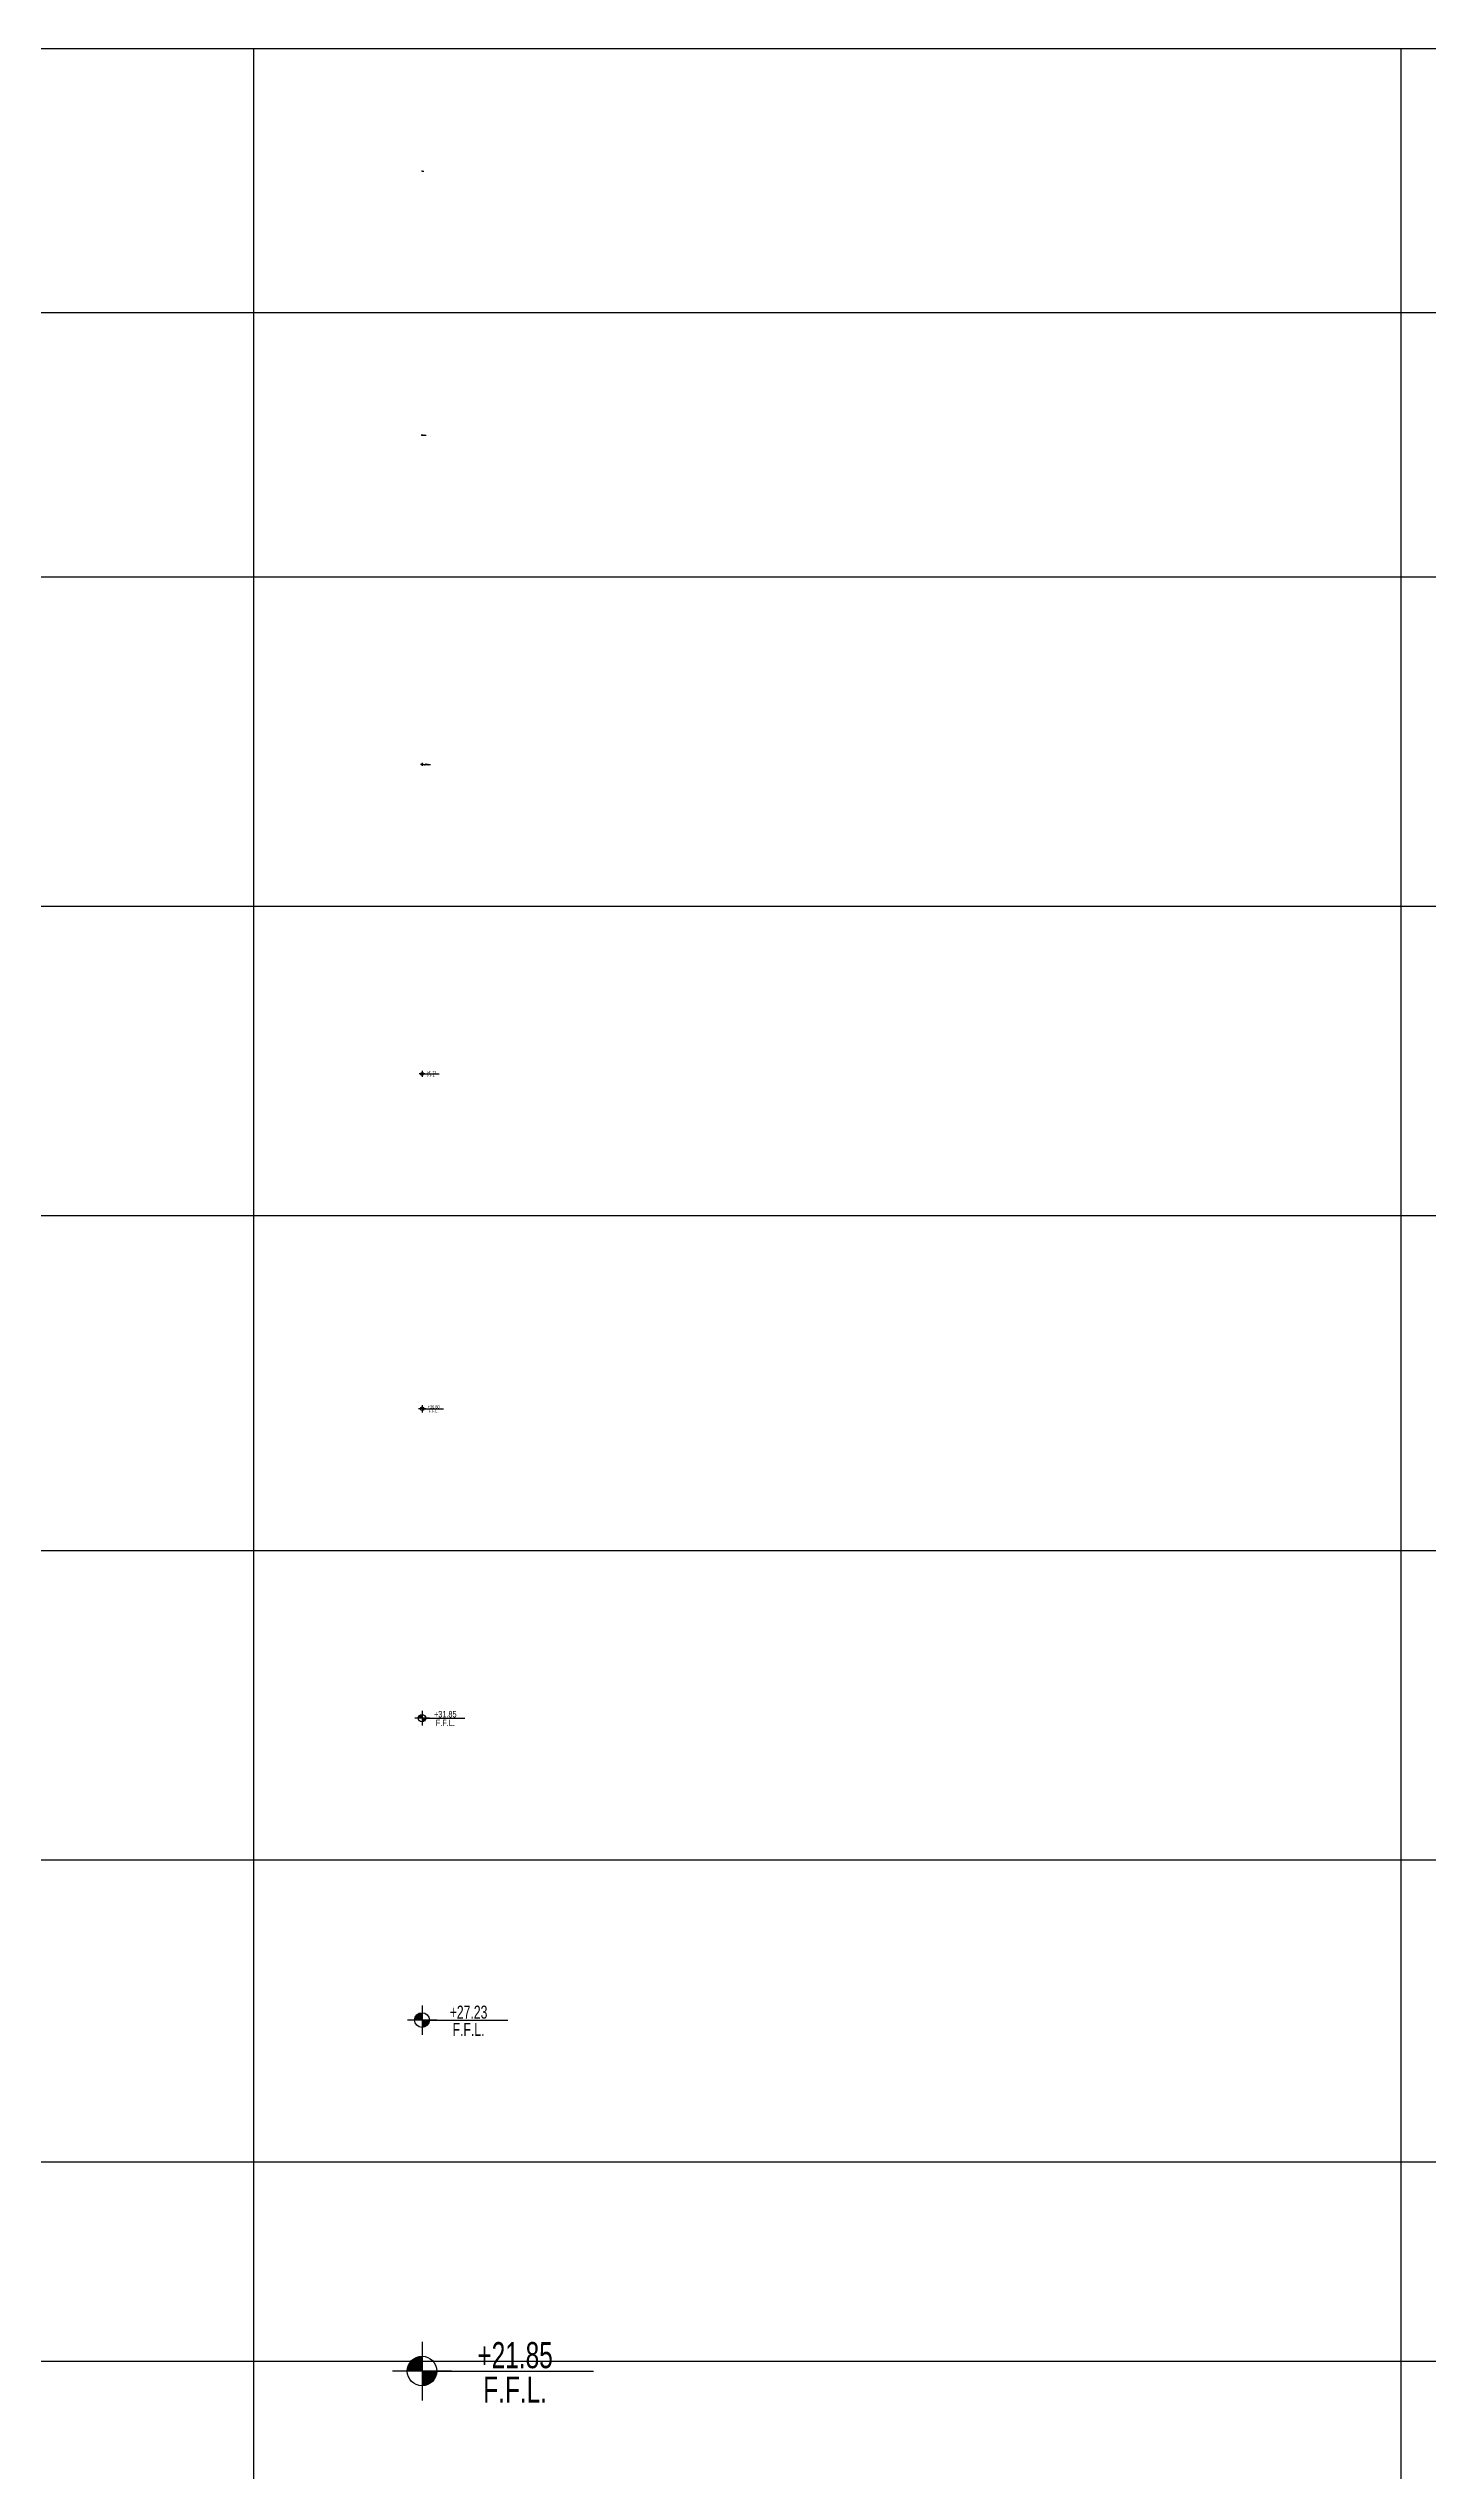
# Model space of a CAD drawing. Extents: x -1 to 478, y -15 to 369.
# Drawn here: x 248.46 to 269.6, y 20.31 to 57.44 of the extents above; entities that cross this region are included whole.
import ezdxf
from ezdxf.enums import TextEntityAlignment as Align

# ---------------------------------------------------------------- set-up
doc = ezdxf.new("R2010")
doc.units = 0
doc.header["$MEASUREMENT"] = 0
doc.layers.add('LA-GNRL-NOTES-Text-03', color=240, linetype='Continuous')
doc.layers.add('LA-GRAD-Spot Levels', color=242, linetype='Continuous')
doc.styles.add('TXT- (3)', font='gh-general font.shx', dxfattribs={"width": 0.7})

# ---------------------------------------------------------------- blocks, each defined once
blk = doc.blocks.new('PR-B-LA-GR-Auto Level-01')
for points in [[(0, 0.00113, 0.414214), (-0.00113, 0), (0, 0)], [(0, -0.00113, 0.414214), (0.00113, 0), (0, 0)]]:
    blk.add_hatch(color=256).paths.add_polyline_path(points)
for p, q in [((0, 0.00225), (0, -0.00225)), ((0.00225, 0), (-0.00225, 0)), ((0.00113, 0), (0.01314, 0))]:
    blk.add_line(p, q)
blk.add_circle((0, 0), 0.00113)
at = {"layer": 'LA-GNRL-NOTES-Text-03', "style": 'TXT- (3)', "width": 0.7}
blk.add_attdef('LEVEL', text='', height=0.002, dxfattribs=at).set_placement((0.00713, -0.00038), align=Align.BOTTOM_CENTER)
blk.add_attdef('TYPE', text='', height=0.002, dxfattribs=at).set_placement((0.00713, -0.00042), align=Align.TOP_CENTER)

msp = doc.modelspace()

# ---------------------------------------------------------------- linework, layer by layer
at = {"color": 220}
for points in [[(3.3053, 57.4401), (478.2768, 57.4401)], [(251.6043, 3.5475), (251.6043, 57.4401)], [(251.6043, 3.5475), (251.6043, 57.4401)], [(269.1807, 3.5475), (269.1807, 57.4401)], [(3.3053, 53.3924), (478.2768, 53.3924)], [(3.3053, 49.3447), (478.2768, 49.3447)], [(3.3053, 44.2997), (478.2768, 44.2997)], [(3.3053, 39.5577), (478.2768, 39.5577)], [(3.3053, 34.4261), (478.2768, 34.4261)], [(3.3053, 29.6845), (478.2768, 29.6845)], [(3.3053, 25.0585), (478.2768, 25.0585)]]:
    msp.add_lwpolyline(points, dxfattribs=at)
msp.add_lwpolyline([(3.3053, 22), (442.5, 22)])

# ---------------------------------------------------------------- block references
at = {"layer": 'LA-GRAD-Spot Levels'}
for p, xscale, yscale, zscale, values in [((254.1798, 55.5623), 2, 2, 2, {'LEVEL': '+55.56', 'TYPE': 'F.F.L.'}), ((254.1798, 51.5146), 5, 5, 5, {'LEVEL': '+51.51', 'TYPE': 'F.F.L.'}), ((254.1798, 46.4696), 10, 10, 10, {'LEVEL': '+46.47', 'TYPE': 'F.F.L.'}), ((254.1798, 41.7276), 20, 20, 20, {'LEVEL': '+41.73', 'TYPE': 'F.F.L.'}), ((254.1798, 36.5959), 25, 25, 25, {'LEVEL': '+36.60', 'TYPE': 'F.F.L.'}), ((254.1798, 31.8543), 50, 50, 50, {'LEVEL': '+31.85', 'TYPE': 'F.F.L.'}), ((254.1798, 27.2284), 100, 100, 100, {'LEVEL': '+27.23', 'TYPE': 'F.F.L.'}), ((254.1798, 21.8506), 200, 200, 200, {'LEVEL': '+21.85', 'TYPE': 'F.F.L.'})]:
    msp.add_blockref('PR-B-LA-GR-Auto Level-01', p, dxfattribs=dict(at, xscale=xscale, yscale=yscale, zscale=zscale)).add_auto_attribs(values)

doc.saveas('drawing.dxf')
